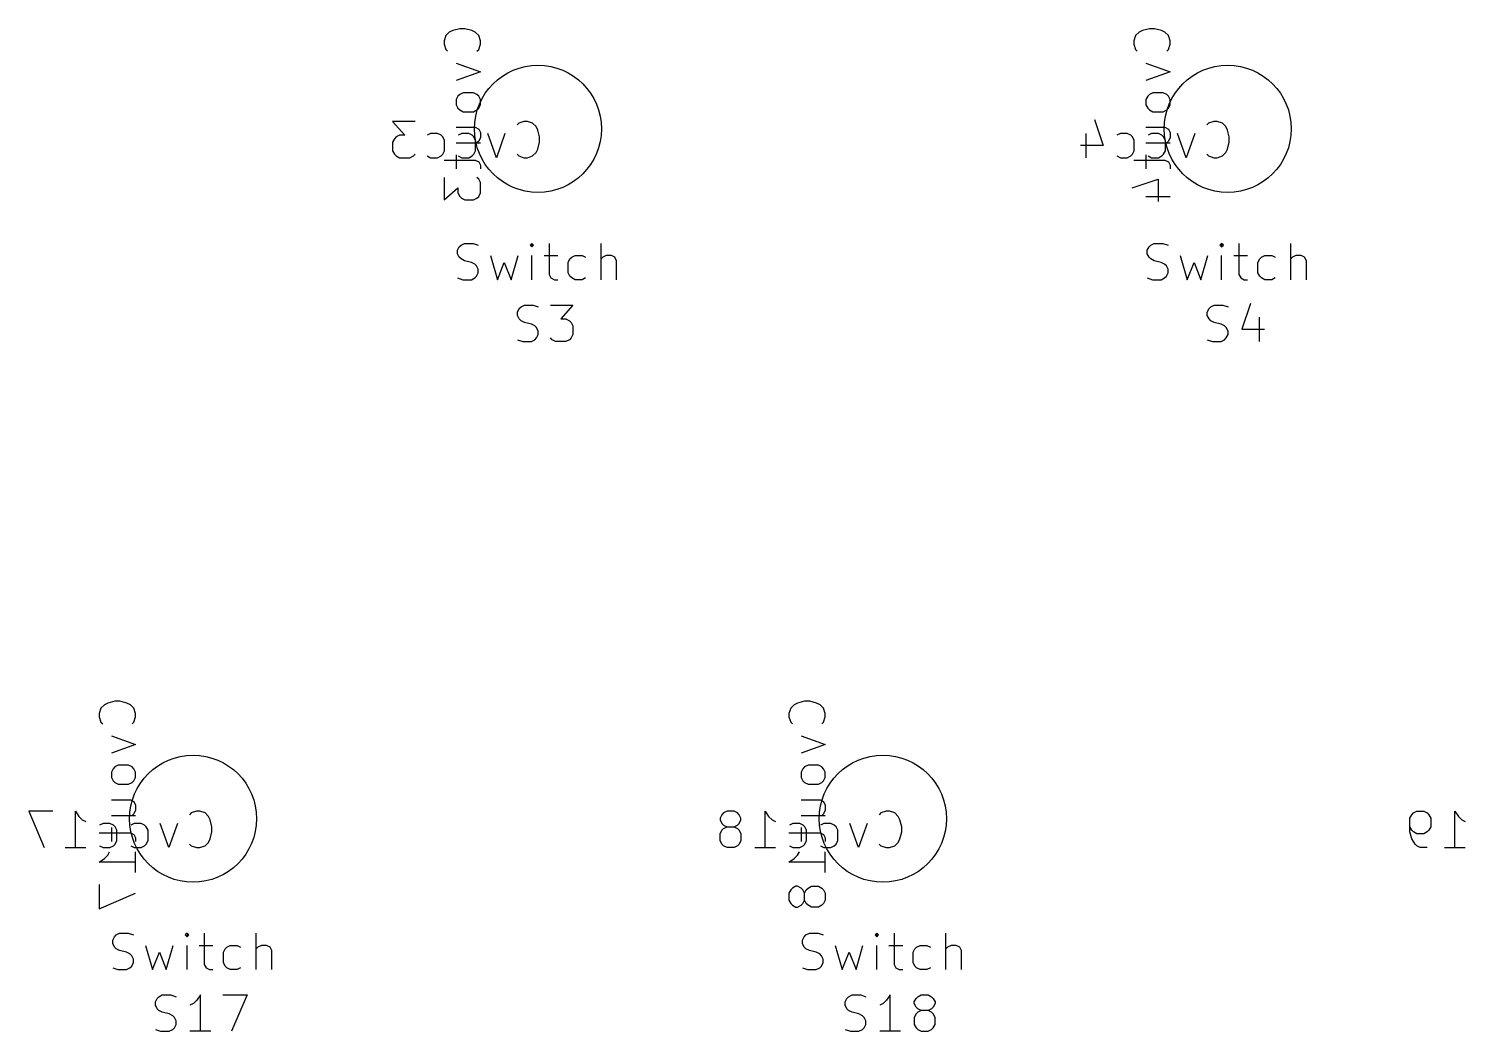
# Model space of a CAD drawing. Extents: x -8 to 301, y -173 to 11.
# Drawn here: x 42.97 to 82.54, y -29.35 to -1.74 of the extents above; entities that cross this region are included whole.
import ezdxf

# ---------------------------------------------------------------- set-up
doc = ezdxf.new("R2010")
doc.units = 0
doc.layers.add('BLACK', color=7, linetype='CONTINUOUS')

msp = doc.modelspace()

# ---------------------------------------------------------------- linework, layer by layer
at = {"layer": 'BLACK', "linetype": 'CONTINUOUS'}
for p, q in [((54.462438, -1.933332), (54.414819, -2.076189)), ((54.557676, -1.838094), (54.462438, -1.933332)), ((54.652914, -1.790475), (54.557676, -1.838094)), ((54.84339, -1.742856), (54.652914, -1.790475)), ((54.986247, -1.742856), (54.84339, -1.742856)), ((55.176723, -1.790475), (54.986247, -1.742856)), ((55.271961, -1.838094), (55.176723, -1.790475)), ((55.3672, -1.933332), (55.271961, -1.838094)), ((55.414819, -2.076189), (55.3672, -1.933332)), ((73.462438, -1.933332), (73.414819, -2.076189)), ((73.557676, -1.838094), (73.462438, -1.933332)), ((73.652914, -1.790475), (73.557676, -1.838094)), ((73.84339, -1.742856), (73.652914, -1.790475)), ((73.986247, -1.742856), (73.84339, -1.742856)), ((74.176723, -1.790475), (73.986247, -1.742856)), ((74.271961, -1.838094), (74.176723, -1.790475)), ((74.3672, -1.933332), (74.271961, -1.838094)), ((74.414819, -2.076189), (74.3672, -1.933332)), ((54.414819, -2.076189), (54.414819, -2.171427)), ((54.414819, -2.171427), (54.462438, -2.314284)), ((54.462438, -2.314284), (54.510057, -2.361903)), ((55.31958, -2.361903), (55.3672, -2.314284)), ((55.3672, -2.314284), (55.414819, -2.171427)), ((55.414819, -2.171427), (55.414819, -2.076189)), ((73.414819, -2.076189), (73.414819, -2.171427)), ((73.414819, -2.171427), (73.462438, -2.314284)), ((73.462438, -2.314284), (73.510057, -2.361903)), ((74.31958, -2.361903), (74.3672, -2.314284)), ((74.3672, -2.314284), (74.414819, -2.171427)), ((74.414819, -2.171427), (74.414819, -2.076189)), ((54.748152, -2.695237), (55.414819, -2.933332)), ((73.748152, -2.695237), (74.414819, -2.933332)), ((55.414819, -2.933332), (54.748152, -3.171427)), ((74.414819, -2.933332), (73.748152, -3.171427)), ((54.84339, -3.55238), (54.795771, -3.599999)), ((54.938628, -3.504761), (54.84339, -3.55238)), ((55.224342, -3.504761), (54.938628, -3.504761)), ((55.31958, -3.55238), (55.224342, -3.504761)), ((55.3672, -3.599999), (55.31958, -3.55238)), ((73.84339, -3.55238), (73.795771, -3.599999)), ((73.938628, -3.504761), (73.84339, -3.55238)), ((74.224342, -3.504761), (73.938628, -3.504761)), ((74.31958, -3.55238), (74.224342, -3.504761)), ((74.3672, -3.599999), (74.31958, -3.55238)), ((54.795771, -3.599999), (54.748152, -3.695237)), ((54.748152, -3.695237), (54.748152, -3.838094)), ((54.748152, -3.838094), (54.795771, -3.933332)), ((54.795771, -3.933332), (54.84339, -3.980951)), ((55.31958, -3.980951), (55.3672, -3.933332)), ((55.414819, -3.695237), (55.3672, -3.599999)), ((55.3672, -3.933332), (55.414819, -3.838094)), ((55.414819, -3.838094), (55.414819, -3.695237)), ((73.795771, -3.599999), (73.748152, -3.695237)), ((73.748152, -3.695237), (73.748152, -3.838094)), ((73.748152, -3.838094), (73.795771, -3.933332)), ((73.795771, -3.933332), (73.84339, -3.980951)), ((74.31958, -3.980951), (74.3672, -3.933332)), ((74.414819, -3.695237), (74.3672, -3.599999)), ((74.3672, -3.933332), (74.414819, -3.838094)), ((74.414819, -3.838094), (74.414819, -3.695237)), ((53.615237, -4.294819), (52.99619, -4.294819)), ((52.99619, -4.294819), (53.329523, -4.675771)), ((54.84339, -3.980951), (54.938628, -4.02857)), ((54.938628, -4.02857), (55.224342, -4.02857)), ((55.224342, -4.02857), (55.31958, -3.980951)), ((56.472381, -4.342438), (56.424762, -4.390057)), ((56.615238, -4.294819), (56.472381, -4.342438)), ((56.710476, -4.294819), (56.615238, -4.294819)), ((56.853333, -4.342438), (56.710476, -4.294819)), ((56.948571, -4.437676), (56.853333, -4.342438)), ((72.329523, -4.2472), (72.567618, -4.961485)), ((73.84339, -3.980951), (73.938628, -4.02857)), ((73.938628, -4.02857), (74.224342, -4.02857)), ((74.224342, -4.02857), (74.31958, -3.980951)), ((75.472381, -4.342438), (75.424762, -4.390057)), ((75.615238, -4.294819), (75.472381, -4.342438)), ((75.710476, -4.294819), (75.615238, -4.294819)), ((75.853333, -4.342438), (75.710476, -4.294819)), ((75.948571, -4.437676), (75.853333, -4.342438)), ((53.091428, -4.72339), (53.043809, -4.771009)), ((53.186666, -4.675771), (53.091428, -4.72339)), ((53.329523, -4.675771), (53.186666, -4.675771)), ((54.043809, -4.628152), (53.948571, -4.675771)), ((54.234285, -4.628152), (54.043809, -4.628152)), ((54.329523, -4.675771), (54.234285, -4.628152)), ((54.377142, -4.72339), (54.329523, -4.675771)), ((54.424761, -4.818628), (54.377142, -4.72339)), ((54.748152, -4.457142), (55.271961, -4.457142)), ((54.900952, -4.628152), (54.805714, -4.675771)), ((55.091428, -4.628152), (54.900952, -4.628152)), ((55.186666, -4.675771), (55.091428, -4.628152)), ((55.234285, -4.72339), (55.186666, -4.675771)), ((55.281904, -4.818628), (55.234285, -4.72339)), ((55.271961, -4.457142), (55.3672, -4.504761)), ((55.3672, -4.504761), (55.414819, -4.599999)), ((55.414819, -4.742856), (55.3672, -4.838094)), ((55.414819, -4.599999), (55.414819, -4.742856)), ((55.853333, -5.294819), (55.615238, -4.628152)), ((56.091428, -4.628152), (55.853333, -5.294819)), ((56.99619, -4.532914), (56.948571, -4.437676)), ((57.043809, -4.72339), (56.99619, -4.532914)), ((57.043809, -4.866247), (57.043809, -4.72339)), ((72.091428, -4.628152), (72.091428, -5.294819)), ((73.043809, -4.628152), (72.948571, -4.675771)), ((73.234285, -4.628152), (73.043809, -4.628152)), ((73.329523, -4.675771), (73.234285, -4.628152)), ((73.377142, -4.72339), (73.329523, -4.675771)), ((73.424761, -4.818628), (73.377142, -4.72339)), ((73.748152, -4.457142), (74.271961, -4.457142)), ((73.900952, -4.628152), (73.805714, -4.675771)), ((74.091428, -4.628152), (73.900952, -4.628152)), ((74.186666, -4.675771), (74.091428, -4.628152)), ((74.234285, -4.72339), (74.186666, -4.675771)), ((74.281904, -4.818628), (74.234285, -4.72339)), ((74.271961, -4.457142), (74.3672, -4.504761)), ((74.3672, -4.504761), (74.414819, -4.599999)), ((74.414819, -4.742856), (74.3672, -4.838094)), ((74.414819, -4.599999), (74.414819, -4.742856)), ((74.853333, -5.294819), (74.615238, -4.628152)), ((75.091428, -4.628152), (74.853333, -5.294819)), ((75.99619, -4.532914), (75.948571, -4.437676)), ((76.043809, -4.72339), (75.99619, -4.532914)), ((76.043809, -4.866247), (76.043809, -4.72339)), ((53.043809, -4.771009), (52.99619, -4.866247)), ((52.99619, -4.866247), (52.99619, -5.104342)), ((52.99619, -5.104342), (53.043809, -5.19958)), ((54.377142, -5.19958), (54.424761, -5.104342)), ((54.424761, -5.104342), (54.424761, -4.818628)), ((54.748152, -4.885713), (55.414819, -4.885713)), ((55.234285, -5.19958), (55.281904, -5.104342)), ((55.281904, -5.104342), (55.281904, -4.818628)), ((55.3672, -4.838094), (55.31958, -4.885713)), ((56.948571, -5.151961), (56.99619, -5.056723)), ((56.99619, -5.056723), (57.043809, -4.866247)), ((72.567618, -4.961485), (71.948571, -4.961485)), ((73.377142, -5.19958), (73.424761, -5.104342)), ((73.424761, -5.104342), (73.424761, -4.818628)), ((73.748152, -4.885713), (74.414819, -4.885713)), ((74.234285, -5.19958), (74.281904, -5.104342)), ((74.281904, -5.104342), (74.281904, -4.818628)), ((74.3672, -4.838094), (74.31958, -4.885713)), ((75.948571, -5.151961), (75.99619, -5.056723)), ((75.99619, -5.056723), (76.043809, -4.866247)), ((53.043809, -5.19958), (53.091428, -5.2472)), ((53.091428, -5.2472), (53.186666, -5.294819)), ((53.186666, -5.294819), (53.47238, -5.294819)), ((53.47238, -5.294819), (53.567618, -5.2472)), ((53.567618, -5.2472), (53.615237, -5.19958)), ((53.948571, -5.2472), (54.043809, -5.294819)), ((54.043809, -5.294819), (54.234285, -5.294819)), ((54.234285, -5.294819), (54.329523, -5.2472)), ((54.329523, -5.2472), (54.377142, -5.19958)), ((54.414819, -5.361904), (55.271961, -5.361904)), ((54.748152, -5.219047), (54.748152, -5.599999)), ((54.805714, -5.2472), (54.900952, -5.294819)), ((54.900952, -5.294819), (55.091428, -5.294819)), ((55.091428, -5.294819), (55.186666, -5.2472)), ((55.186666, -5.2472), (55.234285, -5.19958)), ((55.271961, -5.361904), (55.3672, -5.409523)), ((55.3672, -5.409523), (55.414819, -5.504761)), ((55.414819, -5.504761), (55.414819, -5.599999)), ((56.424762, -5.19958), (56.472381, -5.2472)), ((56.472381, -5.2472), (56.615238, -5.294819)), ((56.615238, -5.294819), (56.710476, -5.294819)), ((56.710476, -5.294819), (56.853333, -5.2472)), ((56.853333, -5.2472), (56.948571, -5.151961)), ((72.948571, -5.2472), (73.043809, -5.294819)), ((73.043809, -5.294819), (73.234285, -5.294819)), ((73.234285, -5.294819), (73.329523, -5.2472)), ((73.329523, -5.2472), (73.377142, -5.19958)), ((73.414819, -5.361904), (74.271961, -5.361904)), ((73.748152, -5.219047), (73.748152, -5.599999)), ((73.805714, -5.2472), (73.900952, -5.294819)), ((73.900952, -5.294819), (74.091428, -5.294819)), ((74.091428, -5.294819), (74.186666, -5.2472)), ((74.186666, -5.2472), (74.234285, -5.19958)), ((74.271961, -5.361904), (74.3672, -5.409523)), ((74.3672, -5.409523), (74.414819, -5.504761)), ((74.414819, -5.504761), (74.414819, -5.599999)), ((75.424762, -5.19958), (75.472381, -5.2472)), ((75.472381, -5.2472), (75.615238, -5.294819)), ((75.615238, -5.294819), (75.710476, -5.294819)), ((75.710476, -5.294819), (75.853333, -5.2472)), ((75.853333, -5.2472), (75.948571, -5.151961)), ((54.414819, -5.838095), (54.414819, -6.457142)), ((55.3672, -5.885714), (55.31958, -5.838095)), ((55.414819, -5.980952), (55.3672, -5.885714)), ((73.3672, -6.123809), (74.081485, -5.885714)), ((74.081485, -5.885714), (74.081485, -6.504761)), ((54.414819, -6.457142), (54.795771, -6.123809)), ((54.795771, -6.123809), (54.795771, -6.266666)), ((54.795771, -6.266666), (54.84339, -6.361904)), ((55.3672, -6.361904), (55.414819, -6.266666)), ((55.414819, -6.266666), (55.414819, -5.980952)), ((54.84339, -6.361904), (54.891009, -6.409523)), ((54.891009, -6.409523), (54.986247, -6.457142)), ((54.986247, -6.457142), (55.224342, -6.457142)), ((55.224342, -6.457142), (55.31958, -6.409523)), ((55.31958, -6.409523), (55.3672, -6.361904)), ((73.748152, -6.361904), (74.414819, -6.361904)), ((54.785714, -7.845295), (54.833333, -7.750057)), ((54.785714, -7.940533), (54.785714, -7.845295)), ((54.833333, -7.750057), (54.880952, -7.702438)), ((54.880952, -7.702438), (54.97619, -7.654819)), ((54.97619, -7.654819), (55.214285, -7.654819)), ((55.214285, -7.654819), (55.357142, -7.702438)), ((56.833333, -7.654819), (56.785714, -7.702438)), ((56.785714, -7.702438), (56.833333, -7.750057)), ((56.880952, -7.702438), (56.833333, -7.654819)), ((56.833333, -7.654819), (56.833333, -7.750057)), ((56.833333, -7.750057), (56.880952, -7.702438)), ((57.309523, -7.654819), (57.309523, -8.511961)), ((58.738095, -8.654819), (58.738095, -7.654819)), ((73.785714, -7.845295), (73.833333, -7.750057)), ((73.785714, -7.940533), (73.785714, -7.845295)), ((73.833333, -7.750057), (73.880952, -7.702438)), ((73.880952, -7.702438), (73.97619, -7.654819)), ((73.97619, -7.654819), (74.214285, -7.654819)), ((74.214285, -7.654819), (74.357142, -7.702438)), ((75.833333, -7.654819), (75.785714, -7.702438)), ((75.785714, -7.702438), (75.833333, -7.750057)), ((75.880952, -7.702438), (75.833333, -7.654819)), ((75.833333, -7.654819), (75.833333, -7.750057)), ((75.833333, -7.750057), (75.880952, -7.702438)), ((76.309523, -7.654819), (76.309523, -8.511961)), ((77.738095, -8.654819), (77.738095, -7.654819)), ((54.833333, -8.035771), (54.785714, -7.940533)), ((54.880952, -8.08339), (54.833333, -8.035771)), ((54.97619, -8.131009), (54.880952, -8.08339)), ((55.166666, -8.178628), (54.97619, -8.131009)), ((55.261904, -8.226247), (55.166666, -8.178628)), ((55.309523, -8.273866), (55.261904, -8.226247)), ((55.357142, -8.369104), (55.309523, -8.273866)), ((55.690476, -7.988152), (55.880952, -8.654819)), ((55.880952, -8.654819), (56.071428, -8.178628)), ((56.071428, -8.178628), (56.261904, -8.654819)), ((56.261904, -8.654819), (56.45238, -7.988152)), ((56.833333, -8.654819), (56.833333, -7.988152)), ((57.166666, -7.988152), (57.547618, -7.988152)), ((57.833333, -8.178628), (57.880952, -8.08339)), ((57.833333, -8.464342), (57.833333, -8.178628)), ((57.880952, -8.08339), (57.928571, -8.035771)), ((57.928571, -8.035771), (58.023809, -7.988152)), ((58.023809, -7.988152), (58.214285, -7.988152)), ((58.214285, -7.988152), (58.309523, -8.035771)), ((58.785714, -8.035771), (58.738095, -8.08339)), ((58.880952, -7.988152), (58.785714, -8.035771)), ((59.023809, -7.988152), (58.880952, -7.988152)), ((59.119047, -8.035771), (59.023809, -7.988152)), ((59.166666, -8.131009), (59.119047, -8.035771)), ((59.166666, -8.654819), (59.166666, -8.131009)), ((73.833333, -8.035771), (73.785714, -7.940533)), ((73.880952, -8.08339), (73.833333, -8.035771)), ((73.97619, -8.131009), (73.880952, -8.08339)), ((74.166666, -8.178628), (73.97619, -8.131009)), ((74.261904, -8.226247), (74.166666, -8.178628)), ((74.309523, -8.273866), (74.261904, -8.226247)), ((74.357142, -8.369104), (74.309523, -8.273866)), ((74.690476, -7.988152), (74.880952, -8.654819)), ((74.880952, -8.654819), (75.071428, -8.178628)), ((75.071428, -8.178628), (75.261904, -8.654819)), ((75.261904, -8.654819), (75.45238, -7.988152)), ((75.833333, -8.654819), (75.833333, -7.988152)), ((76.166666, -7.988152), (76.547618, -7.988152)), ((76.833333, -8.178628), (76.880952, -8.08339)), ((76.833333, -8.464342), (76.833333, -8.178628)), ((76.880952, -8.08339), (76.928571, -8.035771)), ((76.928571, -8.035771), (77.023809, -7.988152)), ((77.023809, -7.988152), (77.214285, -7.988152)), ((77.214285, -7.988152), (77.309523, -8.035771)), ((77.785714, -8.035771), (77.738095, -8.08339)), ((77.880952, -7.988152), (77.785714, -8.035771)), ((78.023809, -7.988152), (77.880952, -7.988152)), ((78.119047, -8.035771), (78.023809, -7.988152)), ((78.166666, -8.131009), (78.119047, -8.035771)), ((78.166666, -8.654819), (78.166666, -8.131009)), ((54.785714, -8.6072), (54.928571, -8.654819)), ((54.928571, -8.654819), (55.166666, -8.654819)), ((55.166666, -8.654819), (55.261904, -8.6072)), ((55.261904, -8.6072), (55.309523, -8.55958)), ((55.309523, -8.55958), (55.357142, -8.464342)), ((55.357142, -8.464342), (55.357142, -8.369104)), ((57.309523, -8.511961), (57.357142, -8.6072)), ((57.357142, -8.6072), (57.45238, -8.654819)), ((57.45238, -8.654819), (57.547618, -8.654819)), ((57.880952, -8.55958), (57.833333, -8.464342)), ((57.928571, -8.6072), (57.880952, -8.55958)), ((58.023809, -8.654819), (57.928571, -8.6072)), ((58.214285, -8.654819), (58.023809, -8.654819)), ((58.309523, -8.6072), (58.214285, -8.654819)), ((73.785714, -8.6072), (73.928571, -8.654819)), ((73.928571, -8.654819), (74.166666, -8.654819)), ((74.166666, -8.654819), (74.261904, -8.6072)), ((74.261904, -8.6072), (74.309523, -8.55958)), ((74.309523, -8.55958), (74.357142, -8.464342)), ((74.357142, -8.464342), (74.357142, -8.369104)), ((76.309523, -8.511961), (76.357142, -8.6072)), ((76.357142, -8.6072), (76.45238, -8.654819)), ((76.45238, -8.654819), (76.547618, -8.654819)), ((76.880952, -8.55958), (76.833333, -8.464342)), ((76.928571, -8.6072), (76.880952, -8.55958)), ((77.023809, -8.654819), (76.928571, -8.6072)), ((77.214285, -8.654819), (77.023809, -8.654819)), ((77.309523, -8.6072), (77.214285, -8.654819)), ((56.438095, -9.545295), (56.485714, -9.450057)), ((56.485714, -9.450057), (56.533333, -9.402438)), ((56.533333, -9.402438), (56.628571, -9.354819)), ((56.628571, -9.354819), (56.866666, -9.354819)), ((56.866666, -9.354819), (57.009523, -9.402438)), ((57.342857, -9.354819), (57.961904, -9.354819)), ((57.961904, -9.354819), (57.628571, -9.735771)), ((75.438095, -9.545295), (75.485714, -9.450057)), ((75.485714, -9.450057), (75.533333, -9.402438)), ((75.533333, -9.402438), (75.628571, -9.354819)), ((75.628571, -9.354819), (75.866666, -9.354819)), ((75.866666, -9.354819), (76.009523, -9.402438)), ((76.628571, -9.3072), (76.390476, -10.021485)), ((56.438095, -9.640533), (56.438095, -9.545295)), ((56.485714, -9.735771), (56.438095, -9.640533)), ((56.533333, -9.78339), (56.485714, -9.735771)), ((56.628571, -9.831009), (56.533333, -9.78339)), ((56.819047, -9.878628), (56.628571, -9.831009)), ((56.914285, -9.926247), (56.819047, -9.878628)), ((57.628571, -9.735771), (57.771428, -9.735771)), ((57.771428, -9.735771), (57.866666, -9.78339)), ((57.866666, -9.78339), (57.914285, -9.831009)), ((57.914285, -9.831009), (57.961904, -9.926247)), ((75.438095, -9.640533), (75.438095, -9.545295)), ((75.485714, -9.735771), (75.438095, -9.640533)), ((75.533333, -9.78339), (75.485714, -9.735771)), ((75.628571, -9.831009), (75.533333, -9.78339)), ((75.819047, -9.878628), (75.628571, -9.831009)), ((75.914285, -9.926247), (75.819047, -9.878628)), ((76.866666, -9.688152), (76.866666, -10.354819)), ((56.961904, -9.973866), (56.914285, -9.926247)), ((56.914285, -10.3072), (56.961904, -10.25958)), ((57.009523, -10.069104), (56.961904, -9.973866)), ((56.961904, -10.25958), (57.009523, -10.164342)), ((57.009523, -10.164342), (57.009523, -10.069104)), ((57.390476, -10.3072), (57.342857, -10.25958)), ((57.914285, -10.25958), (57.866666, -10.3072)), ((57.961904, -10.164342), (57.914285, -10.25958)), ((57.961904, -9.926247), (57.961904, -10.164342)), ((75.961904, -9.973866), (75.914285, -9.926247)), ((75.914285, -10.3072), (75.961904, -10.25958)), ((76.009523, -10.069104), (75.961904, -9.973866)), ((75.961904, -10.25958), (76.009523, -10.164342)), ((76.009523, -10.164342), (76.009523, -10.069104)), ((76.390476, -10.021485), (77.009523, -10.021485)), ((56.438095, -10.3072), (56.580952, -10.354819)), ((56.580952, -10.354819), (56.819047, -10.354819)), ((56.819047, -10.354819), (56.914285, -10.3072)), ((57.485714, -10.354819), (57.390476, -10.3072)), ((57.771428, -10.354819), (57.485714, -10.354819)), ((57.866666, -10.3072), (57.771428, -10.354819)), ((75.438095, -10.3072), (75.580952, -10.354819)), ((75.580952, -10.354819), (75.819047, -10.354819)), ((75.819047, -10.354819), (75.914285, -10.3072)), ((44.962438, -20.457141), (44.914819, -20.599998)), ((45.057676, -20.361903), (44.962438, -20.457141)), ((45.152914, -20.314284), (45.057676, -20.361903)), ((45.34339, -20.266665), (45.152914, -20.314284)), ((45.486247, -20.266665), (45.34339, -20.266665)), ((45.676723, -20.314284), (45.486247, -20.266665)), ((45.771961, -20.361903), (45.676723, -20.314284)), ((45.8672, -20.457141), (45.771961, -20.361903)), ((45.914819, -20.599998), (45.8672, -20.457141)), ((63.962438, -20.457141), (63.914819, -20.599998)), ((64.057676, -20.361903), (63.962438, -20.457141)), ((64.152914, -20.314284), (64.057676, -20.361903)), ((64.34339, -20.266665), (64.152914, -20.314284)), ((64.486247, -20.266665), (64.34339, -20.266665)), ((64.676723, -20.314284), (64.486247, -20.266665)), ((64.771961, -20.361903), (64.676723, -20.314284)), ((64.8672, -20.457141), (64.771961, -20.361903)), ((64.914819, -20.599998), (64.8672, -20.457141)), ((44.914819, -20.599998), (44.914819, -20.695236)), ((44.914819, -20.695236), (44.962438, -20.838093)), ((44.962438, -20.838093), (45.010057, -20.885712)), ((45.81958, -20.885712), (45.8672, -20.838093)), ((45.8672, -20.838093), (45.914819, -20.695236)), ((45.914819, -20.695236), (45.914819, -20.599998)), ((63.914819, -20.599998), (63.914819, -20.695236)), ((63.914819, -20.695236), (63.962438, -20.838093)), ((63.962438, -20.838093), (64.010057, -20.885712)), ((64.81958, -20.885712), (64.8672, -20.838093)), ((64.8672, -20.838093), (64.914819, -20.695236)), ((64.914819, -20.695236), (64.914819, -20.599998)), ((45.248152, -21.219046), (45.914819, -21.457141)), ((64.248152, -21.219046), (64.914819, -21.457141)), ((45.914819, -21.457141), (45.248152, -21.695236)), ((64.914819, -21.457141), (64.248152, -21.695236)), ((45.295771, -22.123808), (45.248152, -22.219046)), ((45.34339, -22.076189), (45.295771, -22.123808)), ((45.438628, -22.02857), (45.34339, -22.076189)), ((45.724342, -22.02857), (45.438628, -22.02857)), ((45.81958, -22.076189), (45.724342, -22.02857)), ((45.8672, -22.123808), (45.81958, -22.076189)), ((45.914819, -22.219046), (45.8672, -22.123808)), ((64.295771, -22.123808), (64.248152, -22.219046)), ((64.34339, -22.076189), (64.295771, -22.123808)), ((64.438628, -22.02857), (64.34339, -22.076189)), ((64.724342, -22.02857), (64.438628, -22.02857)), ((64.81958, -22.076189), (64.724342, -22.02857)), ((64.8672, -22.123808), (64.81958, -22.076189)), ((64.914819, -22.219046), (64.8672, -22.123808)), ((45.248152, -22.219046), (45.248152, -22.361903)), ((45.248152, -22.361903), (45.295771, -22.457141)), ((45.295771, -22.457141), (45.34339, -22.50476)), ((45.34339, -22.50476), (45.438628, -22.552379)), ((45.438628, -22.552379), (45.724342, -22.552379)), ((45.724342, -22.552379), (45.81958, -22.50476)), ((45.81958, -22.50476), (45.8672, -22.457141)), ((45.8672, -22.457141), (45.914819, -22.361903)), ((45.914819, -22.361903), (45.914819, -22.219046)), ((64.248152, -22.219046), (64.248152, -22.361903)), ((64.248152, -22.361903), (64.295771, -22.457141)), ((64.295771, -22.457141), (64.34339, -22.50476)), ((64.34339, -22.50476), (64.438628, -22.552379)), ((64.438628, -22.552379), (64.724342, -22.552379)), ((64.724342, -22.552379), (64.81958, -22.50476)), ((64.81958, -22.50476), (64.8672, -22.457141)), ((64.8672, -22.457141), (64.914819, -22.361903)), ((64.914819, -22.361903), (64.914819, -22.219046)), ((43.639046, -23.294819), (42.97238, -23.294819)), ((42.97238, -23.294819), (43.400951, -24.294819)), ((44.258094, -24.294819), (44.258094, -23.294819)), ((44.258094, -23.294819), (44.353332, -23.437676)), ((45.248152, -22.980951), (45.771961, -22.980951)), ((45.771961, -22.980951), (45.8672, -23.02857)), ((45.8672, -23.02857), (45.914819, -23.123808)), ((45.914819, -23.266665), (45.8672, -23.361903)), ((45.914819, -23.123808), (45.914819, -23.266665)), ((47.448571, -23.342438), (47.400952, -23.390057)), ((47.591428, -23.294819), (47.448571, -23.342438)), ((47.686666, -23.294819), (47.591428, -23.294819)), ((47.829523, -23.342438), (47.686666, -23.294819)), ((47.924761, -23.437676), (47.829523, -23.342438)), ((62.115237, -23.342438), (62.067618, -23.390057)), ((62.210475, -23.294819), (62.115237, -23.342438)), ((62.400951, -23.294819), (62.210475, -23.294819)), ((62.496189, -23.342438), (62.400951, -23.294819)), ((62.543808, -23.390057), (62.496189, -23.342438)), ((63.258094, -24.294819), (63.258094, -23.294819)), ((63.258094, -23.294819), (63.353332, -23.437676)), ((64.248152, -22.980951), (64.771961, -22.980951)), ((64.771961, -22.980951), (64.8672, -23.02857)), ((64.8672, -23.02857), (64.914819, -23.123808)), ((64.914819, -23.266665), (64.8672, -23.361903)), ((64.914819, -23.123808), (64.914819, -23.266665)), ((66.448571, -23.342438), (66.400952, -23.390057)), ((66.591428, -23.294819), (66.448571, -23.342438)), ((66.686666, -23.294819), (66.591428, -23.294819)), ((66.829523, -23.342438), (66.686666, -23.294819)), ((66.924761, -23.437676), (66.829523, -23.342438)), ((81.067618, -23.390057), (81.115237, -23.342438)), ((81.115237, -23.342438), (81.210475, -23.294819)), ((81.210475, -23.294819), (81.400951, -23.294819)), ((81.400951, -23.294819), (81.496189, -23.342438)), ((81.496189, -23.342438), (81.543808, -23.390057)), ((82.258094, -24.294819), (82.258094, -23.294819)), ((82.258094, -23.294819), (82.353332, -23.437676)), ((44.353332, -23.437676), (44.44857, -23.532914)), ((44.44857, -23.532914), (44.543808, -23.580533)), ((45.019999, -23.628152), (44.924761, -23.675771)), ((45.210475, -23.628152), (45.019999, -23.628152)), ((45.305713, -23.675771), (45.210475, -23.628152)), ((45.248152, -23.409522), (45.914819, -23.409522)), ((45.248152, -23.742856), (45.248152, -24.123808)), ((45.353332, -23.72339), (45.305713, -23.675771)), ((45.400951, -23.818628), (45.353332, -23.72339)), ((45.877142, -23.628152), (45.781904, -23.675771)), ((45.8672, -23.361903), (45.81958, -23.409522)), ((46.067618, -23.628152), (45.877142, -23.628152)), ((46.162856, -23.675771), (46.067618, -23.628152)), ((46.210475, -23.72339), (46.162856, -23.675771)), ((46.258094, -23.818628), (46.210475, -23.72339)), ((46.829523, -24.294819), (46.591428, -23.628152)), ((47.067618, -23.628152), (46.829523, -24.294819)), ((47.97238, -23.532914), (47.924761, -23.437676)), ((48.019999, -23.72339), (47.97238, -23.532914)), ((48.019999, -23.866247), (48.019999, -23.72339)), ((62.067618, -23.390057), (62.019999, -23.485295)), ((62.019999, -23.485295), (62.019999, -23.532914)), ((62.019999, -23.532914), (62.067618, -23.628152)), ((62.067618, -23.628152), (62.115237, -23.675771)), ((62.115237, -23.675771), (62.210475, -23.72339)), ((62.115237, -23.771009), (62.210475, -23.72339)), ((62.210475, -23.72339), (62.400951, -23.72339)), ((62.400951, -23.72339), (62.496189, -23.675771)), ((62.400951, -23.72339), (62.496189, -23.771009)), ((62.496189, -23.675771), (62.543808, -23.628152)), ((62.591427, -23.485295), (62.543808, -23.390057)), ((62.543808, -23.628152), (62.591427, -23.532914)), ((62.591427, -23.532914), (62.591427, -23.485295)), ((63.353332, -23.437676), (63.44857, -23.532914)), ((63.44857, -23.532914), (63.543808, -23.580533)), ((64.019999, -23.628152), (63.924761, -23.675771)), ((64.210475, -23.628152), (64.019999, -23.628152)), ((64.305713, -23.675771), (64.210475, -23.628152)), ((64.248152, -23.409522), (64.914819, -23.409522)), ((64.248152, -23.742856), (64.248152, -24.123808)), ((64.353332, -23.72339), (64.305713, -23.675771)), ((64.400951, -23.818628), (64.353332, -23.72339)), ((64.877142, -23.628152), (64.781904, -23.675771)), ((64.8672, -23.361903), (64.81958, -23.409522)), ((65.067618, -23.628152), (64.877142, -23.628152)), ((65.162856, -23.675771), (65.067618, -23.628152)), ((65.210475, -23.72339), (65.162856, -23.675771)), ((65.258094, -23.818628), (65.210475, -23.72339)), ((65.829523, -24.294819), (65.591428, -23.628152)), ((66.067618, -23.628152), (65.829523, -24.294819)), ((66.97238, -23.532914), (66.924761, -23.437676)), ((67.019999, -23.72339), (66.97238, -23.532914)), ((67.019999, -23.866247), (67.019999, -23.72339)), ((81.019999, -23.485295), (81.067618, -23.390057)), ((81.019999, -23.866247), (81.019999, -23.485295)), ((81.067618, -23.818628), (81.019999, -23.72339)), ((81.543808, -23.390057), (81.591427, -23.485295)), ((81.591427, -23.72339), (81.543808, -23.818628)), ((81.591427, -23.485295), (81.591427, -23.72339)), ((82.353332, -23.437676), (82.44857, -23.532914)), ((82.44857, -23.532914), (82.543808, -23.580533)), ((44.914819, -23.885713), (45.771961, -23.885713)), ((45.353332, -24.19958), (45.400951, -24.104342)), ((45.400951, -24.104342), (45.400951, -23.818628)), ((45.771961, -23.885713), (45.8672, -23.933332)), ((45.8672, -23.933332), (45.914819, -24.02857)), ((45.914819, -24.02857), (45.914819, -24.123808)), ((46.210475, -24.19958), (46.258094, -24.104342)), ((46.258094, -24.104342), (46.258094, -23.818628)), ((47.924761, -24.151961), (47.97238, -24.056723)), ((47.97238, -24.056723), (48.019999, -23.866247)), ((62.019999, -23.913866), (62.067618, -23.818628)), ((62.019999, -24.104342), (62.019999, -23.913866)), ((62.067618, -24.19958), (62.019999, -24.104342)), ((62.067618, -23.818628), (62.115237, -23.771009)), ((62.496189, -23.771009), (62.543808, -23.818628)), ((62.543808, -23.818628), (62.591427, -23.913866)), ((62.591427, -24.104342), (62.543808, -24.19958)), ((62.591427, -23.913866), (62.591427, -24.104342)), ((63.914819, -23.885713), (64.771961, -23.885713)), ((64.353332, -24.19958), (64.400951, -24.104342)), ((64.400951, -24.104342), (64.400951, -23.818628)), ((64.771961, -23.885713), (64.8672, -23.933332)), ((64.8672, -23.933332), (64.914819, -24.02857)), ((64.914819, -24.02857), (64.914819, -24.123808)), ((65.210475, -24.19958), (65.258094, -24.104342)), ((65.258094, -24.104342), (65.258094, -23.818628)), ((66.924761, -24.151961), (66.97238, -24.056723)), ((66.97238, -24.056723), (67.019999, -23.866247)), ((81.067618, -24.056723), (81.019999, -23.866247)), ((81.115237, -23.866247), (81.067618, -23.818628)), ((81.162856, -24.19958), (81.067618, -24.056723)), ((81.210475, -23.913866), (81.115237, -23.866247)), ((81.400951, -23.913866), (81.210475, -23.913866)), ((81.496189, -23.866247), (81.400951, -23.913866)), ((81.543808, -23.818628), (81.496189, -23.866247)), ((43.97238, -24.294819), (44.543808, -24.294819)), ((44.924761, -24.2472), (45.019999, -24.294819)), ((45.019999, -24.294819), (45.210475, -24.294819)), ((45.057676, -24.599999), (45.152914, -24.504761)), ((45.152914, -24.504761), (45.200533, -24.409523)), ((45.210475, -24.294819), (45.305713, -24.2472)), ((45.305713, -24.2472), (45.353332, -24.19958)), ((45.781904, -24.2472), (45.877142, -24.294819)), ((45.877142, -24.294819), (46.067618, -24.294819)), ((45.914819, -24.980951), (45.914819, -24.409523)), ((46.067618, -24.294819), (46.162856, -24.2472)), ((46.162856, -24.2472), (46.210475, -24.19958)), ((47.400952, -24.19958), (47.448571, -24.2472)), ((47.448571, -24.2472), (47.591428, -24.294819)), ((47.591428, -24.294819), (47.686666, -24.294819)), ((47.686666, -24.294819), (47.829523, -24.2472)), ((47.829523, -24.2472), (47.924761, -24.151961)), ((62.115237, -24.2472), (62.067618, -24.19958)), ((62.210475, -24.294819), (62.115237, -24.2472)), ((62.400951, -24.294819), (62.210475, -24.294819)), ((62.496189, -24.2472), (62.400951, -24.294819)), ((62.543808, -24.19958), (62.496189, -24.2472)), ((62.97238, -24.294819), (63.543808, -24.294819)), ((63.924761, -24.2472), (64.019999, -24.294819)), ((64.019999, -24.294819), (64.210475, -24.294819)), ((64.057676, -24.599999), (64.152914, -24.504761)), ((64.152914, -24.504761), (64.200533, -24.409523)), ((64.210475, -24.294819), (64.305713, -24.2472)), ((64.305713, -24.2472), (64.353332, -24.19958)), ((64.781904, -24.2472), (64.877142, -24.294819)), ((64.877142, -24.294819), (65.067618, -24.294819)), ((64.914819, -24.980951), (64.914819, -24.409523)), ((65.067618, -24.294819), (65.162856, -24.2472)), ((65.162856, -24.2472), (65.210475, -24.19958)), ((66.400952, -24.19958), (66.448571, -24.2472)), ((66.448571, -24.2472), (66.591428, -24.294819)), ((66.591428, -24.294819), (66.686666, -24.294819)), ((66.686666, -24.294819), (66.829523, -24.2472)), ((66.829523, -24.2472), (66.924761, -24.151961)), ((81.210475, -24.2472), (81.162856, -24.19958)), ((81.305713, -24.294819), (81.210475, -24.2472)), ((81.496189, -24.294819), (81.305713, -24.294819)), ((81.97238, -24.294819), (82.543808, -24.294819)), ((44.914819, -24.695237), (45.057676, -24.599999)), ((45.914819, -24.695237), (44.914819, -24.695237)), ((63.914819, -24.695237), (64.057676, -24.599999)), ((64.914819, -24.695237), (63.914819, -24.695237)), ((44.914819, -25.314285), (44.914819, -25.980951)), ((44.914819, -25.980951), (45.914819, -25.55238)), ((63.962438, -25.457142), (63.914819, -25.55238)), ((63.914819, -25.55238), (63.914819, -25.742856)), ((64.010057, -25.409523), (63.962438, -25.457142)), ((64.105295, -25.361904), (64.010057, -25.409523)), ((64.152914, -25.361904), (64.105295, -25.361904)), ((64.248152, -25.409523), (64.152914, -25.361904)), ((64.295771, -25.457142), (64.248152, -25.409523)), ((64.34339, -25.55238), (64.295771, -25.457142)), ((64.34339, -25.55238), (64.391009, -25.457142)), ((64.34339, -25.742856), (64.34339, -25.55238)), ((64.391009, -25.457142), (64.438628, -25.409523)), ((64.438628, -25.409523), (64.533866, -25.361904)), ((64.533866, -25.361904), (64.724342, -25.361904)), ((64.724342, -25.361904), (64.81958, -25.409523)), ((64.81958, -25.409523), (64.8672, -25.457142)), ((64.8672, -25.457142), (64.914819, -25.55238)), ((64.914819, -25.55238), (64.914819, -25.742856)), ((63.914819, -25.742856), (63.962438, -25.838094)), ((63.962438, -25.838094), (64.010057, -25.885713)), ((64.010057, -25.885713), (64.105295, -25.933332)), ((64.105295, -25.933332), (64.152914, -25.933332)), ((64.152914, -25.933332), (64.248152, -25.885713)), ((64.248152, -25.885713), (64.295771, -25.838094)), ((64.295771, -25.838094), (64.34339, -25.742856)), ((64.391009, -25.838094), (64.34339, -25.742856)), ((64.438628, -25.885713), (64.391009, -25.838094)), ((64.533866, -25.933332), (64.438628, -25.885713)), ((64.724342, -25.933332), (64.533866, -25.933332)), ((64.81958, -25.885713), (64.724342, -25.933332)), ((64.8672, -25.838094), (64.81958, -25.885713)), ((64.914819, -25.742856), (64.8672, -25.838094)), ((45.285714, -26.845295), (45.333333, -26.750057)), ((45.285714, -26.940533), (45.285714, -26.845295)), ((45.333333, -26.750057), (45.380952, -26.702438)), ((45.380952, -26.702438), (45.47619, -26.654819)), ((45.47619, -26.654819), (45.714285, -26.654819)), ((45.714285, -26.654819), (45.857142, -26.702438)), ((47.333333, -26.654819), (47.285714, -26.702438)), ((47.285714, -26.702438), (47.333333, -26.750057)), ((47.380952, -26.702438), (47.333333, -26.654819)), ((47.333333, -26.654819), (47.333333, -26.750057)), ((47.333333, -26.750057), (47.380952, -26.702438)), ((47.809523, -26.654819), (47.809523, -27.511961)), ((49.238095, -27.654819), (49.238095, -26.654819)), ((64.285714, -26.845295), (64.333333, -26.750057)), ((64.285714, -26.940533), (64.285714, -26.845295)), ((64.333333, -26.750057), (64.380952, -26.702438)), ((64.380952, -26.702438), (64.47619, -26.654819)), ((64.47619, -26.654819), (64.714285, -26.654819)), ((64.714285, -26.654819), (64.857142, -26.702438)), ((66.333333, -26.654819), (66.285714, -26.702438)), ((66.285714, -26.702438), (66.333333, -26.750057)), ((66.380952, -26.702438), (66.333333, -26.654819)), ((66.333333, -26.654819), (66.333333, -26.750057)), ((66.333333, -26.750057), (66.380952, -26.702438)), ((66.809523, -26.654819), (66.809523, -27.511961)), ((68.238095, -27.654819), (68.238095, -26.654819)), ((45.333333, -27.035771), (45.285714, -26.940533)), ((45.380952, -27.08339), (45.333333, -27.035771)), ((45.47619, -27.131009), (45.380952, -27.08339)), ((45.666666, -27.178628), (45.47619, -27.131009)), ((45.761904, -27.226247), (45.666666, -27.178628)), ((45.809523, -27.273866), (45.761904, -27.226247)), ((45.857142, -27.369104), (45.809523, -27.273866)), ((46.190476, -26.988152), (46.380952, -27.654819)), ((46.380952, -27.654819), (46.571428, -27.178628)), ((46.571428, -27.178628), (46.761904, -27.654819)), ((46.761904, -27.654819), (46.95238, -26.988152)), ((47.333333, -27.654819), (47.333333, -26.988152)), ((47.666666, -26.988152), (48.047618, -26.988152)), ((48.333333, -27.178628), (48.380952, -27.08339)), ((48.333333, -27.464342), (48.333333, -27.178628)), ((48.380952, -27.08339), (48.428571, -27.035771)), ((48.428571, -27.035771), (48.523809, -26.988152)), ((48.523809, -26.988152), (48.714285, -26.988152)), ((48.714285, -26.988152), (48.809523, -27.035771)), ((49.285714, -27.035771), (49.238095, -27.08339)), ((49.380952, -26.988152), (49.285714, -27.035771)), ((49.523809, -26.988152), (49.380952, -26.988152)), ((49.619047, -27.035771), (49.523809, -26.988152)), ((49.666666, -27.131009), (49.619047, -27.035771)), ((49.666666, -27.654819), (49.666666, -27.131009)), ((64.333333, -27.035771), (64.285714, -26.940533)), ((64.380952, -27.08339), (64.333333, -27.035771)), ((64.47619, -27.131009), (64.380952, -27.08339)), ((64.666666, -27.178628), (64.47619, -27.131009)), ((64.761904, -27.226247), (64.666666, -27.178628)), ((64.809523, -27.273866), (64.761904, -27.226247)), ((64.857142, -27.369104), (64.809523, -27.273866)), ((65.190476, -26.988152), (65.380952, -27.654819)), ((65.380952, -27.654819), (65.571428, -27.178628)), ((65.571428, -27.178628), (65.761904, -27.654819)), ((65.761904, -27.654819), (65.95238, -26.988152)), ((66.333333, -27.654819), (66.333333, -26.988152)), ((66.666666, -26.988152), (67.047618, -26.988152)), ((67.333333, -27.178628), (67.380952, -27.08339)), ((67.333333, -27.464342), (67.333333, -27.178628)), ((67.380952, -27.08339), (67.428571, -27.035771)), ((67.428571, -27.035771), (67.523809, -26.988152)), ((67.523809, -26.988152), (67.714285, -26.988152)), ((67.714285, -26.988152), (67.809523, -27.035771)), ((68.285714, -27.035771), (68.238095, -27.08339)), ((68.380952, -26.988152), (68.285714, -27.035771)), ((68.523809, -26.988152), (68.380952, -26.988152)), ((68.619047, -27.035771), (68.523809, -26.988152)), ((68.666666, -27.131009), (68.619047, -27.035771)), ((68.666666, -27.654819), (68.666666, -27.131009)), ((45.285714, -27.6072), (45.428571, -27.654819)), ((45.428571, -27.654819), (45.666666, -27.654819)), ((45.666666, -27.654819), (45.761904, -27.6072)), ((45.761904, -27.6072), (45.809523, -27.55958)), ((45.809523, -27.55958), (45.857142, -27.464342)), ((45.857142, -27.464342), (45.857142, -27.369104)), ((47.809523, -27.511961), (47.857142, -27.6072)), ((47.857142, -27.6072), (47.95238, -27.654819)), ((47.95238, -27.654819), (48.047618, -27.654819)), ((48.380952, -27.55958), (48.333333, -27.464342)), ((48.428571, -27.6072), (48.380952, -27.55958)), ((48.523809, -27.654819), (48.428571, -27.6072)), ((48.714285, -27.654819), (48.523809, -27.654819)), ((48.809523, -27.6072), (48.714285, -27.654819)), ((64.285714, -27.6072), (64.428571, -27.654819)), ((64.428571, -27.654819), (64.666666, -27.654819)), ((64.666666, -27.654819), (64.761904, -27.6072)), ((64.761904, -27.6072), (64.809523, -27.55958)), ((64.809523, -27.55958), (64.857142, -27.464342)), ((64.857142, -27.464342), (64.857142, -27.369104)), ((66.809523, -27.511961), (66.857142, -27.6072)), ((66.857142, -27.6072), (66.95238, -27.654819)), ((66.95238, -27.654819), (67.047618, -27.654819)), ((67.380952, -27.55958), (67.333333, -27.464342)), ((67.428571, -27.6072), (67.380952, -27.55958)), ((67.523809, -27.654819), (67.428571, -27.6072)), ((67.714285, -27.654819), (67.523809, -27.654819)), ((67.809523, -27.6072), (67.714285, -27.654819)), ((46.461905, -28.545295), (46.509524, -28.450057)), ((46.509524, -28.450057), (46.557143, -28.402438)), ((46.557143, -28.402438), (46.652381, -28.354819)), ((46.652381, -28.354819), (46.890476, -28.354819)), ((46.890476, -28.354819), (47.033333, -28.402438)), ((47.7, -28.354819), (47.604762, -28.497676)), ((47.7, -29.354819), (47.7, -28.354819)), ((48.319048, -28.354819), (48.985714, -28.354819)), ((48.985714, -28.354819), (48.557143, -29.354819)), ((65.461905, -28.545295), (65.509524, -28.450057)), ((65.509524, -28.450057), (65.557143, -28.402438)), ((65.557143, -28.402438), (65.652381, -28.354819)), ((65.652381, -28.354819), (65.890476, -28.354819)), ((65.890476, -28.354819), (66.033333, -28.402438)), ((66.7, -28.354819), (66.604762, -28.497676)), ((66.7, -29.354819), (66.7, -28.354819)), ((67.366667, -28.545295), (67.414286, -28.450057)), ((67.414286, -28.450057), (67.461905, -28.402438)), ((67.461905, -28.402438), (67.557143, -28.354819)), ((67.557143, -28.354819), (67.747619, -28.354819)), ((67.747619, -28.354819), (67.842857, -28.402438)), ((67.842857, -28.402438), (67.890476, -28.450057)), ((67.890476, -28.450057), (67.938095, -28.545295)), ((46.461905, -28.640533), (46.461905, -28.545295)), ((46.509524, -28.735771), (46.461905, -28.640533)), ((46.557143, -28.78339), (46.509524, -28.735771)), ((46.652381, -28.831009), (46.557143, -28.78339)), ((46.842857, -28.878628), (46.652381, -28.831009)), ((46.938095, -28.926247), (46.842857, -28.878628)), ((47.509524, -28.592914), (47.414286, -28.640533)), ((47.604762, -28.497676), (47.509524, -28.592914)), ((65.461905, -28.640533), (65.461905, -28.545295)), ((65.509524, -28.735771), (65.461905, -28.640533)), ((65.557143, -28.78339), (65.509524, -28.735771)), ((65.652381, -28.831009), (65.557143, -28.78339)), ((65.842857, -28.878628), (65.652381, -28.831009)), ((65.938095, -28.926247), (65.842857, -28.878628)), ((66.509524, -28.592914), (66.414286, -28.640533)), ((66.604762, -28.497676), (66.509524, -28.592914)), ((67.366667, -28.592914), (67.366667, -28.545295)), ((67.414286, -28.688152), (67.366667, -28.592914)), ((67.414286, -28.878628), (67.366667, -28.973866)), ((67.461905, -28.735771), (67.414286, -28.688152)), ((67.461905, -28.831009), (67.414286, -28.878628)), ((67.557143, -28.78339), (67.461905, -28.735771)), ((67.557143, -28.78339), (67.461905, -28.831009)), ((67.747619, -28.78339), (67.557143, -28.78339)), ((67.842857, -28.735771), (67.747619, -28.78339)), ((67.842857, -28.831009), (67.747619, -28.78339)), ((67.890476, -28.688152), (67.842857, -28.735771)), ((67.890476, -28.878628), (67.842857, -28.831009)), ((67.938095, -28.592914), (67.890476, -28.688152)), ((67.938095, -28.973866), (67.890476, -28.878628)), ((67.938095, -28.545295), (67.938095, -28.592914)), ((46.985714, -28.973866), (46.938095, -28.926247)), ((46.938095, -29.3072), (46.985714, -29.25958)), ((47.033333, -29.069104), (46.985714, -28.973866)), ((46.985714, -29.25958), (47.033333, -29.164342)), ((47.033333, -29.164342), (47.033333, -29.069104)), ((65.985714, -28.973866), (65.938095, -28.926247)), ((65.938095, -29.3072), (65.985714, -29.25958)), ((66.033333, -29.069104), (65.985714, -28.973866)), ((65.985714, -29.25958), (66.033333, -29.164342)), ((66.033333, -29.164342), (66.033333, -29.069104)), ((67.366667, -28.973866), (67.366667, -29.164342)), ((67.366667, -29.164342), (67.414286, -29.25958)), ((67.414286, -29.25958), (67.461905, -29.3072)), ((67.842857, -29.3072), (67.890476, -29.25958)), ((67.890476, -29.25958), (67.938095, -29.164342)), ((67.938095, -29.164342), (67.938095, -28.973866)), ((46.461905, -29.3072), (46.604762, -29.354819)), ((46.604762, -29.354819), (46.842857, -29.354819)), ((46.842857, -29.354819), (46.938095, -29.3072)), ((47.985714, -29.354819), (47.414286, -29.354819)), ((65.461905, -29.3072), (65.604762, -29.354819)), ((65.604762, -29.354819), (65.842857, -29.354819)), ((65.842857, -29.354819), (65.938095, -29.3072)), ((66.985714, -29.354819), (66.414286, -29.354819)), ((67.461905, -29.3072), (67.557143, -29.354819)), ((67.557143, -29.354819), (67.747619, -29.354819)), ((67.747619, -29.354819), (67.842857, -29.3072))]:
    msp.add_line(p, q, dxfattribs=at)
at = {"layer": 'BLACK'}
for centre in [(57, -4.5), (76, -4.5), (47.5, -23.5), (66.5, -23.5)]:
    msp.add_circle(centre, 1.75, dxfattribs=at)

doc.saveas('drawing.dxf')
